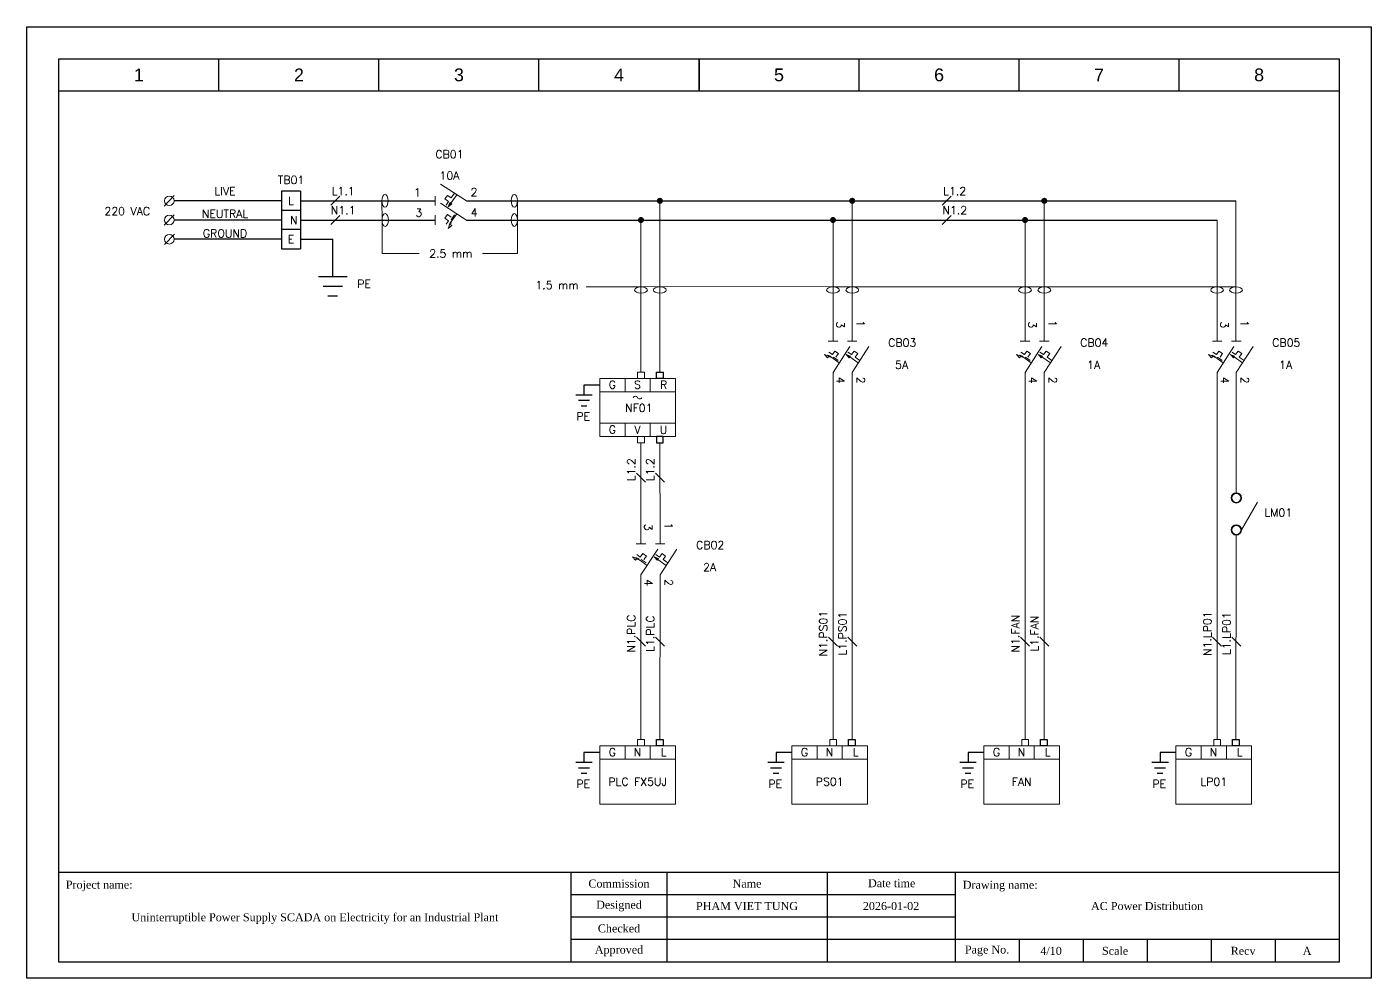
# Model space of a CAD drawing. Header units: millimetres. Extents: x 0 to 3300, y 0 to 297.
# Drawn here: x 0 to 420, y 0 to 297 of the extents above; entities that cross this region are included whole.
import ezdxf
from ezdxf.enums import TextEntityAlignment as Align

# ---------------------------------------------------------------- set-up
doc = ezdxf.new("R2010")
doc.units = ezdxf.units.MM
for name, color, linetype, lineweight in [('FORM', 255, 'Continuous', 9), ('LIVE WIRE', 22, 'Continuous', 5), ('NEUTRAL WIRE', 5, 'Continuous', 5), ('TEXT', 7, 'Continuous', 9), ('WIRING', 7, 'Continuous', 0)]:
    doc.layers.add(name, color=color, linetype=linetype, lineweight=lineweight)
doc.layers.add('Frame_text', color=3, linetype='Continuous')
doc.layers.add('GROUND WIRE', color=80, linetype='Continuous')
doc.styles.add('F2.5 Romans', font='romans.shx', dxfattribs={"height": 2.5})
doc.styles.add('F4.0', font='arial.ttf', dxfattribs={"height": 4})
doc.styles.get("Standard").update_dxf_attribs({"font": 'times.ttf', "height": 2.5})

# ---------------------------------------------------------------- blocks, each defined once
blk = doc.blocks.new('A3_BLOCK')
for p, q in [((10, 5), (10, 287)), ((10, 287), (410, 287)), ((60, 277), (60, 287)), ((110, 277), (110, 287)), ((160, 277), (160, 287)), ((210, 277), (210, 287)), ((210, 287), (210, 277)), ((260, 277), (260, 287)), ((310, 277), (310, 287)), ((360, 277), (360, 287)), ((410, 287), (410, 5)), ((10, 277), (410, 277)), ((410, 33), (10, 33)), ((170, 33), (170, 5)), ((200, 33), (200, 5)), ((250, 33), (250, 5)), ((290, 33), (290, 5)), ((290, 26), (170, 26)), ((290, 19), (170, 19)), ((410, 12), (170, 12)), ((310, 12), (310, 5)), ((330, 12), (330, 5)), ((350, 12), (350, 5)), ((370, 12), (370, 5)), ((390, 12), (390, 5)), ((410, 5), (10, 5))]:
    blk.add_line(p, q)
at = {"layer": 'Frame_text'}
blk.add_lwpolyline([(0, 0), (0, 297), (420, 297), (420, 0), (0, 0)], close=True, dxfattribs=at)
at = {"char_height": 4, "attachment_point": 5, "style": 'F4.0'}
for s, insert in [('1', (35, 282)), ('2', (85, 282)), ('3', (135, 282)), ('4', (185, 282)), ('5', (235, 282)), ('6', (285, 282)), ('7', (335, 282)), ('8', (385, 282))]:
    blk.add_mtext_dynamic_manual_height_columns(s, width=19.9819, gutter_width=25, heights=[0], dxfattribs=dict(at, insert=insert))
at = {"char_height": 2.5}
for s, width, insert, attachment_point in [('Project name:', 20.4464, (12.16, 30.44), 1), ('Commission', 24.3938, (185, 29.5), 5), ('Name', 19.9366, (225, 29.5), 5), ('\\pi2.82608;Date time', 19.9366, (259.98, 30.89), 1), ('Drawing name:', 24.4615, (292.42, 30.38), 1), ('Designed', 24.3938, (185, 22.5), 5), ('Checked', 25.3958, (185, 15.5), 5), ('Approved', 29.851, (185, 8.5), 5), ('Page No.', 19.9366, (300, 8.5), 5), ('Scale', 19.9366, (340, 8.5), 5), ('Recv', 19.9366, (380, 8.5), 5)]:
    blk.add_mtext_dynamic_manual_height_columns(s, width=width, gutter_width=25, heights=[0], dxfattribs=dict(at, insert=insert, attachment_point=attachment_point))
at = {"layer": 'Frame_text'}
for tag, p in [('DESIGNED', (225, 22.5)), ('DESIGNED_DATE', (270, 22.5)), ('DRAWING_NAME', (350, 22.5)), ('PROJECT_NAME', (90, 19)), ('CHECKED', (225, 15.5)), ('CHECKED_DATE', (270, 15.5)), ('APPROVED', (225, 8.5)), ('APPROVED_DATE', (270, 8.5)), ('PAGE', (320, 8.5)), ('SCALE', (360, 8.5)), ('RECV', (400, 8.5))]:
    blk.add_attdef(tag, text='', height=2.5, dxfattribs=at).set_placement(p, align=Align.MIDDLE_CENTER)
blk = doc.blocks.new('CB_BLOCK')
at = {"layer": 'FORM'}
for points in [[(148.41, 240.53), (148.92, 241.85), (149.49, 241.46)], [(148.41, 234.52), (148.92, 235.85), (149.49, 235.45)]]:
    blk.add_hatch(color=0, dxfattribs=at).paths.add_polyline_path(points, flags=0)
at = {"layer": 'FORM', "color": 0}
for p, q in [((147.35, 242.95, 0), (148.14, 244.07, 0)), ((148.14, 244.07, 0), (149.27, 243.28, 0)), ((151.05, 244.28, 0), (149.2, 241.65, 0)), ((150.32, 244.78, 0), (149.27, 243.28, 0)), ((148.48, 242.16, 0), (147.35, 242.95, 0)), ((147.69, 241.03, 0), (148.48, 242.16, 0)), ((147.35, 236.95, 0), (148.14, 238.07, 0)), ((148.48, 236.15, 0), (147.35, 236.95, 0)), ((147.69, 235.03, 0), (148.48, 236.15, 0)), ((148.14, 238.07, 0), (149.27, 237.28, 0)), ((151.05, 238.28, 0), (149.2, 235.65, 0)), ((150.32, 237.97, 0), (149.27, 236.47, 0))]:
    blk.add_line(p, q, dxfattribs=at)
at = {"layer": 'FORM', "color": 0, "elevation": 0}
for points in [[(148.4, 240.52), (148.91, 241.85), (149.48, 241.45), (148.4, 240.52)], [(148.4, 233.71), (148.91, 235.04), (149.48, 234.64), (148.4, 233.71)]]:
    blk.add_lwpolyline(points, close=True, dxfattribs=at)
at = {"layer": 'WIRING', "color": 0}
for p, q in [((144.31, 243.85, 0), (144.31, 240.88, 0)), ((154.06, 242.37, 0), (145.98, 247.6, 0)), ((154.06, 236.37, 0), (145.98, 241.6, 0)), ((144.31, 237.85, 0), (144.31, 234.88, 0))]:
    blk.add_line(p, q, dxfattribs=at)
at = {"color": 7, "style": 'F2.5 Romans'}
for s, p in [('1', (139.79, 243.73, 0)), ('3', (140.24, 237.41, 0))]:
    blk.add_text(s, height=2.5, dxfattribs=at).set_placement(p, align=Align.RIGHT)
for s, p in [('2', (155.36, 243.8, 0)), ('4', (155.38, 237.51, 0))]:
    blk.add_text(s, height=2.5, dxfattribs=at).set_placement(p)
at = {"style": 'F2.5 Romans'}
for tag, p in [('CB_NAME', (148.76, 256.91)), ('CB_SPEC', (148.75, 250.24))]:
    blk.add_attdef(tag, text='', height=2.5, dxfattribs=at).set_placement(p, align=Align.MIDDLE_CENTER)
blk = doc.blocks.new('CB2_BLOCK')
at = {"layer": 'FORM'}
for points in [[(183.97, 144.24), (185.29, 143.73), (184.9, 143.17)], [(189.97, 144.24), (191.3, 143.73), (190.9, 143.17)]]:
    blk.add_hatch(color=0, dxfattribs=at).paths.add_polyline_path(points, flags=0)
at = {"layer": 'FORM', "color": 0}
for p, q in [((184.47, 144.97, 0), (185.6, 144.18, 0)), ((187.72, 141.6, 0), (185.1, 143.45, 0)), ((185.6, 144.18, 0), (186.39, 145.3, 0)), ((187.42, 142.33, 0), (185.92, 143.38, 0)), ((186.39, 145.3, 0), (187.52, 144.51, 0)), ((187.52, 144.51, 0), (186.73, 143.38, 0)), ((190.48, 144.97, 0), (191.6, 144.18, 0)), ((193.72, 141.6, 0), (191.1, 143.45, 0)), ((191.6, 144.18, 0), (192.39, 145.3, 0)), ((192.39, 145.3, 0), (193.52, 144.51, 0)), ((193.52, 144.51, 0), (192.73, 143.38, 0)), ((194.23, 142.33, 0), (192.73, 143.38, 0))]:
    blk.add_line(p, q, dxfattribs=at)
at = {"layer": 'FORM', "color": 0, "elevation": 0}
for points in [[(183.16, 144.25), (184.48, 143.74), (184.08, 143.18), (183.16, 144.25)], [(189.97, 144.25), (191.29, 143.74), (190.9, 143.18), (189.97, 144.25)]]:
    blk.add_lwpolyline(points, close=True, dxfattribs=at)
at = {"layer": 'WIRING', "color": 0}
for p, q in [((187.3, 148.34), (184.33, 148.34)), ((193.3, 148.34), (190.33, 148.34)), ((185.81, 138.59), (191.05, 146.67, 0)), ((191.81, 138.59), (197.05, 146.67, 0))]:
    blk.add_line(p, q, dxfattribs=at)
at = {"color": 7, "style": 'F2.5 Romans'}
for s, p in [('3', (186.85, 152.41, 0)), ('1', (193.18, 152.86, 0))]:
    blk.add_text(s, height=2.5, rotation=270, dxfattribs=at).set_placement(p, align=Align.RIGHT)
for s, p in [('4', (186.95, 137.27, 0)), ('2', (193.24, 137.29, 0))]:
    blk.add_text(s, height=2.5, rotation=270, dxfattribs=at).set_placement(p)
at = {"style": 'F2.5 Romans'}
for tag, p in [('CB_NAME', (207.44, 147.92, 0)), ('CB_SPEC', (207.26, 141, 0))]:
    blk.add_attdef(tag, text='', height=2.5, dxfattribs=at).set_placement(p, align=Align.MIDDLE_CENTER)
blk = doc.blocks.new('LNE_BLOCK')
for p, q in [((79.48, 248.63), (73.48, 248.63)), ((73.48, 248.63), (73.48, 242.63)), ((79.48, 248.63), (79.48, 242.63)), ((79.48, 242.63), (73.48, 242.63)), ((73.48, 242.63), (73.48, 236.63)), ((79.48, 242.63), (79.48, 236.63)), ((79.48, 236.63), (73.48, 236.63)), ((73.48, 236.63), (73.48, 230.63)), ((79.48, 236.63), (79.48, 230.63)), ((73.48, 230.63), (79.48, 230.63))]:
    blk.add_line(p, q)
at = {"lineweight": 5, "char_height": 2.5, "attachment_point": 5, "style": 'F2.5 Romans'}
for s, insert in [('L', (76.48, 245.63)), ('^IN', (76.48, 239.63)), ('E', (76.48, 233.63))]:
    blk.add_mtext_dynamic_manual_height_columns(s, width=3.8885, gutter_width=12.5, heights=[0], dxfattribs=dict(at, insert=insert))

msp = doc.modelspace()

# ---------------------------------------------------------------- hatches: boundary and pattern name
at = {"layer": 'WIRING'}
h = msp.add_hatch(color=7, dxfattribs=at)
edge = h.paths.add_edge_path()
edge.add_arc((197.77, 242.7), 0.95, 0, 360)
h = msp.add_hatch(color=7, dxfattribs=at)
edge = h.paths.add_edge_path()
edge.add_arc((257.88, 242.7), 0.95, 0, 360)
h = msp.add_hatch(color=7, dxfattribs=at)
edge = h.paths.add_edge_path()
edge.add_arc((317.88, 242.7), 0.95, 0, 360)
h = msp.add_hatch(color=7, dxfattribs=at)
edge = h.paths.add_edge_path()
edge.add_arc((191.87, 236.7), 0.95, 0, 360)
h = msp.add_hatch(color=7, dxfattribs=at)
edge = h.paths.add_edge_path()
edge.add_arc((251.87, 236.7), 0.95, 0, 360)
h = msp.add_hatch(color=7, dxfattribs=at)
edge = h.paths.add_edge_path()
edge.add_arc((311.87, 236.7), 0.95, 0, 360)

# ---------------------------------------------------------------- linework, layer by layer
for p, q in [((85.54, 230.7), (95.58, 230.7)), ((95.58, 219.03), (95.58, 230.7)), ((91.08, 219.03), (100.08, 219.03)), ((92.58, 216.03), (98.58, 216.03)), ((94.08, 213.03), (97.08, 213.03))]:
    msp.add_line(p, q)
at = {"color": 0, "linetype": 'Continuous'}
for p, q in [((179.02, 185.16), (174.06, 185.16)), ((174.06, 185.16), (174.06, 182.15)), ((179.02, 70.4), (174.06, 70.4)), ((174.06, 70.4), (174.06, 67.39)), ((239.02, 70.4), (234.06, 70.4)), ((234.06, 70.4), (234.06, 67.39)), ((299.02, 70.4), (294.06, 70.4)), ((294.06, 70.4), (294.06, 67.39)), ((359.02, 70.4), (354.06, 70.4)), ((354.06, 70.4), (354.06, 67.39))]:
    msp.add_line(p, q, dxfattribs=at)
at = {"color": 0, "linetype": 'Continuous', "ltscale": 5}
for p, q in [((171.47, 182.15), (176.65, 182.15)), ((172.33, 180.42), (175.79, 180.42)), ((173.2, 178.7), (174.92, 178.7)), ((171.47, 67.39), (176.65, 67.39)), ((231.47, 67.39), (236.65, 67.39)), ((291.47, 67.39), (296.65, 67.39)), ((351.47, 67.39), (356.65, 67.39)), ((172.33, 65.67), (175.79, 65.67)), ((173.2, 63.94), (174.92, 63.94)), ((232.33, 65.67), (235.79, 65.67)), ((233.2, 63.94), (234.92, 63.94)), ((292.33, 65.67), (295.79, 65.67)), ((293.2, 63.94), (294.92, 63.94)), ((352.33, 65.67), (355.79, 65.67)), ((353.2, 63.94), (354.92, 63.94))]:
    msp.add_line(p, q, dxfattribs=at)
at = {"color": 1, "linetype": 'Continuous'}
for points in [[(198.81, 189.21), (198.81, 187.24), (196.73, 187.24), (196.73, 189.21)], [(198.81, 167.1), (198.81, 169.07), (196.73, 169.07), (196.73, 167.1)], [(198.81, 74.45), (198.81, 72.48), (196.73, 72.48), (196.73, 74.45)], [(258.81, 74.45), (258.81, 72.48), (256.73, 72.48), (256.73, 74.45)], [(318.81, 74.45), (318.81, 72.48), (316.73, 72.48), (316.73, 74.45)], [(378.81, 74.45), (378.81, 72.48), (376.73, 72.48), (376.73, 74.45)]]:
    msp.add_lwpolyline(points, close=True, dxfattribs=at)
at = {"layer": 'FORM', "color": 0}
for centre, start, end in [((190.13, 180.94), 20, 160), ((191.49, 181.56), 200, 340)]:
    msp.add_arc(centre, 0.742, start, end, dxfattribs=at)
at = {"layer": 'GROUND WIRE', "lineweight": 30}
msp.add_line((79.54, 230.7), (46.01, 230.7), dxfattribs=at)
at = {"layer": 'LIVE WIRE', "lineweight": 30}
for p, q in [((79.54, 242.7), (45.98, 242.7)), ((85.54, 242.7), (127.59, 242.7)), ((137.34, 242.7), (377.77, 242.7))]:
    msp.add_line(p, q, dxfattribs=at)
at = {"layer": 'LIVE WIRE'}
for p, q in [((197.77, 189.21), (197.77, 242.7)), ((257.42, 242.7), (313.37, 242.7)), ((257.88, 198.83), (257.88, 242.7)), ((317.88, 198.83), (317.88, 242.7)), ((377.77, 198.83), (377.77, 242.7)), ((257.88, 189.08), (257.88, 74.45)), ((317.88, 189.08), (317.88, 74.45)), ((377.88, 189.08), (377.88, 151.53)), ((197.77, 167.1), (197.88, 135.62)), ((377.87, 138.33), (377.77, 74.45)), ((197.88, 125.87), (197.77, 74.45))]:
    msp.add_line(p, q, dxfattribs=at)
at = {"layer": 'NEUTRAL WIRE', "lineweight": 30}
for p, q in [((79.54, 236.7), (45.98, 236.7)), ((85.54, 236.7), (127.59, 236.7)), ((137.34, 236.7), (371.87, 236.7))]:
    msp.add_line(p, q, dxfattribs=at)
at = {"layer": 'NEUTRAL WIRE'}
for p, q in [((191.87, 189.21), (191.87, 236.7)), ((251.87, 198.83), (251.87, 236.7)), ((311.87, 198.83), (311.87, 236.7)), ((371.87, 198.83), (371.87, 236.7)), ((251.87, 74.45), (251.87, 189.08)), ((311.87, 189.08), (311.87, 74.45)), ((371.87, 74.45), (371.87, 189.08)), ((191.87, 167.1), (191.87, 135.62)), ((191.87, 125.87), (191.87, 74.45))]:
    msp.add_line(p, q, dxfattribs=at)
at = {"layer": 'WIRING'}
for p, q in [((42.92, 241.07), (46.04, 244.32)), ((94.92, 241.29), (97.75, 244.12)), ((285.97, 241.29), (288.8, 244.12)), ((42.92, 235.07), (46.04, 238.32)), ((94.92, 235.29), (97.75, 238.12)), ((285.99, 235.29), (288.82, 238.11)), ((42.96, 229.07), (46.07, 232.32)), ((193.29, 154.84), (190.46, 157.67)), ((199.19, 154.84), (196.36, 157.67)), ((379.48, 139.93), (384.48, 148.59)), ((193.29, 103.64), (190.46, 106.47)), ((199.24, 103.64), (196.41, 106.47)), ((253.29, 103.64), (250.46, 106.47)), ((259.29, 103.64), (256.46, 106.47)), ((313.29, 103.64), (310.46, 106.47)), ((319.29, 103.64), (316.46, 106.47)), ((373.29, 103.64), (370.46, 106.47)), ((379.29, 103.64), (376.46, 106.47))]:
    msp.add_line(p, q, dxfattribs=at)
at = {"layer": 'WIRING', "color": 2}
for p, q in [((110.89, 242.7), (110.96, 236.7)), ((153.29, 242.7), (153.29, 236.7)), ((110.96, 236.7), (110.96, 226.22)), ((153.29, 236.7), (153.29, 226.22)), ((110.96, 226.22), (122.59, 226.22)), ((142.34, 226.22), (153.29, 226.22)), ((174.77, 215.84), (191.87, 215.84)), ((191.87, 215.84), (197.77, 215.96)), ((197.77, 215.96), (251.87, 215.84)), ((251.87, 215.84), (257.88, 215.84)), ((257.88, 215.84), (311.87, 215.84)), ((311.87, 215.84), (317.88, 215.84)), ((317.88, 215.84), (371.87, 215.84)), ((371.87, 215.84), (377.8, 215.84))]:
    msp.add_line(p, q, dxfattribs=at)
at = {"layer": 'WIRING', "color": 0}
for points in [[(192.92, 189.21), (192.92, 187.24), (190.83, 187.24), (190.83, 189.21)], [(192.92, 167.1), (192.92, 169.07), (190.83, 169.07), (190.83, 167.1)], [(192.92, 74.45), (192.92, 72.48), (190.83, 72.48), (190.83, 74.45)], [(252.92, 74.45), (252.92, 72.48), (250.83, 72.48), (250.83, 74.45)], [(312.92, 74.45), (312.92, 72.48), (310.83, 72.48), (310.83, 74.45)], [(372.92, 74.45), (372.92, 72.48), (370.83, 72.48), (370.83, 74.45)]]:
    msp.add_lwpolyline(points, close=True, dxfattribs=at)
at = {"layer": 'WIRING', "color": 3, "linetype": 'Continuous'}
for points in [[(202.65, 187.24), (202.65, 169.07), (179.02, 169.07), (179.02, 187.24)], [(179.02, 187.24), (186.9, 187.24), (186.9, 183.08), (179.02, 183.08)], [(186.9, 187.24), (194.77, 187.24), (194.77, 183.08), (186.9, 183.08)], [(194.77, 187.24), (202.65, 187.24), (202.65, 183.08), (194.77, 183.08)], [(179.02, 169.07), (186.9, 169.07), (186.9, 173.23), (179.02, 173.23)], [(186.9, 169.07), (194.77, 169.07), (194.77, 173.23), (186.9, 173.23)], [(194.77, 169.07), (202.65, 169.07), (202.65, 173.23), (194.77, 173.23)], [(202.65, 72.48), (202.65, 54.31), (179.02, 54.31), (179.02, 72.48)], [(179.02, 72.48), (186.9, 72.48), (186.9, 68.32), (179.02, 68.32)], [(186.9, 72.48), (194.77, 72.48), (194.77, 68.32), (186.9, 68.32)], [(194.77, 72.48), (202.65, 72.48), (202.65, 68.32), (194.77, 68.32)], [(262.65, 72.48), (262.65, 54.31), (239.02, 54.31), (239.02, 72.48)], [(239.02, 72.48), (246.9, 72.48), (246.9, 68.32), (239.02, 68.32)], [(246.9, 72.48), (254.77, 72.48), (254.77, 68.32), (246.9, 68.32)], [(254.77, 72.48), (262.65, 72.48), (262.65, 68.32), (254.77, 68.32)], [(322.65, 72.48), (322.65, 54.31), (299.02, 54.31), (299.02, 72.48)], [(299.02, 72.48), (306.9, 72.48), (306.9, 68.32), (299.02, 68.32)], [(306.9, 72.48), (314.77, 72.48), (314.77, 68.32), (306.9, 68.32)], [(314.77, 72.48), (322.65, 72.48), (322.65, 68.32), (314.77, 68.32)], [(382.65, 72.48), (382.65, 54.31), (359.02, 54.31), (359.02, 72.48)], [(359.02, 72.48), (366.9, 72.48), (366.9, 68.32), (359.02, 68.32)], [(366.9, 72.48), (374.77, 72.48), (374.77, 68.32), (366.9, 68.32)], [(374.77, 72.48), (382.65, 72.48), (382.65, 68.32), (374.77, 68.32)]]:
    msp.add_lwpolyline(points, close=True, dxfattribs=at)
at = {"layer": 'WIRING'}
for centre, radius in [((44.48, 242.7), 1.5), ((44.48, 236.7), 1.5), ((44.51, 230.7), 1.5), ((377.88, 149.93), 1.6), ((377.88, 149.93), 1.4), ((377.88, 139.93), 1.6), ((377.88, 139.93), 1.4)]:
    msp.add_circle(centre, radius, dxfattribs=at)
at = {"layer": 'WIRING', "color": 2}
for centre, major_axis in [((111.89, 242.7), (0, -2)), ((152.29, 242.7), (0, -2)), ((111.96, 236.7), (0, -2)), ((152.29, 236.7), (0, -2)), ((191.87, 214.84), (-2, 0)), ((197.77, 214.84), (-2, 0)), ((251.87, 214.84), (-2, 0)), ((257.88, 214.84), (-2, 0)), ((311.87, 214.84), (-2, 0)), ((317.88, 214.84), (-2, 0)), ((371.87, 214.84), (-2, 0)), ((377.8, 214.84), (-2, 0))]:
    msp.add_ellipse(centre, major_axis=major_axis, ratio=0.5, dxfattribs=at)

# ---------------------------------------------------------------- block references
ref = msp.add_blockref('A3_BLOCK', (0, 0))
ref.add_attrib('RECV', 'A', dxfattribs={"layer": 'Frame_text', "height": 2.5}).set_placement((400, 8.5), align=Align.MIDDLE_CENTER)
ref.add_attrib('PAGE', '4/10', dxfattribs={"layer": 'Frame_text', "height": 2.5}).set_placement((320, 8.5), align=Align.MIDDLE_CENTER)
ref.add_attrib('DRAWING_NAME', 'AC Power Distribution', dxfattribs={"layer": 'Frame_text', "height": 2.5}).set_placement((350, 22.5), align=Align.MIDDLE_CENTER)
ref.add_attrib('DESIGNED_DATE', '2026-01-02', dxfattribs={"layer": 'Frame_text', "height": 2.5}).set_placement((270, 22.5), align=Align.MIDDLE_CENTER)
ref.add_attrib('DESIGNED', 'PHAM VIET TUNG', dxfattribs={"layer": 'Frame_text', "height": 2.5}).set_placement((225, 22.5), align=Align.MIDDLE_CENTER)
ref.add_attrib('PROJECT_NAME', 'Uninterruptible Power Supply SCADA on Electricity for an Industrial Plant', dxfattribs={"layer": 'Frame_text', "height": 2.5}).set_placement((90, 19), align=Align.MIDDLE_CENTER)
for name, p, values in [('CB_BLOCK', (-16.72, 0.33, 0), {'CB_NAME': 'CB01', 'CB_SPEC': '10A'}), ('CB2_BLOCK', (66.06, 50.49), {'CB_SPEC': '5A', 'CB_NAME': 'CB03'}), ('CB2_BLOCK', (126.06, 50.49), {'CB_SPEC': '1A', 'CB_NAME': 'CB04'}), ('CB2_BLOCK', (186.06, 50.49), {'CB_SPEC': '1A', 'CB_NAME': 'CB05'}), ('CB2_BLOCK', (6.06, -12.72), {'CB_SPEC': '2A', 'CB_NAME': 'CB02'})]:
    msp.add_blockref(name, p).add_auto_attribs(values)
msp.add_blockref('LNE_BLOCK', (6.06, -2.93))

# ---------------------------------------------------------------- texts
at = {"color": 2, "style": 'F2.5 Romans'}
for s, p in [('G', (182.95, 185.29)), ('S', (190.78, 185.29)), ('R', (198.93, 185.29)), ('NF01', (191.2, 178.02)), ('G', (182.95, 171.28)), ('V', (190.78, 171.18)), ('U', (198.93, 171.18)), ('G', (182.95, 70.54)), ('N', (190.78, 70.54)), ('L', (198.93, 70.54)), ('G', (242.95, 70.54)), ('N', (250.78, 70.54)), ('L', (258.93, 70.54)), ('G', (302.95, 70.54)), ('N', (310.78, 70.54)), ('L', (318.93, 70.54)), ('G', (362.95, 70.54)), ('N', (370.78, 70.54)), ('L', (378.93, 70.54)), ('PLC FX5UJ', (190.83, 61.32)), ('PS01', (250.83, 61.32)), ('FAN', (310.83, 61.32)), ('LP01', (370.83, 61.32))]:
    msp.add_text(s, height=2.5, dxfattribs=at).set_placement(p, align=Align.MIDDLE_CENTER)
at = {"color": 7, "style": 'F2.5 Romans'}
for p in [(175.95, 59.38), (235.95, 59.38), (295.95, 59.38), (355.95, 59.38)]:
    msp.add_text('PE', height=2.5, dxfattribs=at).set_placement(p, align=Align.RIGHT)
at = {"char_height": 2.5, "attachment_point": 5, "style": 'F2.5 Romans'}
for s, insert in [('TB01', (82.54, 249.23)), ('LIVE', (61.91, 245.74)), ('L1.1', (98.82, 245.74)), ('L1.2', (289.88, 245.74)), ('NEUTRAL', (61.91, 238.64)), ('N1.1', (98.82, 239.74)), ('N1.2', (289.9, 239.74)), ('GROUND', (61.91, 232.53)), ('PE', (105.35, 216.74)), ('LM01', (391.01, 145.33))]:
    msp.add_mtext_dynamic_manual_height_columns(s, width=10.534, gutter_width=12.5, heights=[0], dxfattribs=dict(at, insert=insert))
at = {"char_height": 2.5, "attachment_point": 5, "rotation": 90, "style": 'F2.5 Romans'}
for s, insert in [('L1.2', (188.84, 158.75)), ('L1.2', (194.74, 158.75)), ('N1.PS01', (248.84, 107.55)), ('L1.PS01', (254.84, 107.55)), ('N1.LP01', (368.84, 107.55)), ('N1.PLC', (188.84, 107.55)), ('L1.PLC', (194.79, 107.55)), ('N1.FAN', (308.84, 107.55)), ('L1.FAN', (314.84, 107.55)), ('L1.LP01', (374.84, 107.55))]:
    msp.add_mtext_dynamic_manual_height_columns(s, width=10.534, gutter_width=12.5, heights=[0], dxfattribs=dict(at, insert=insert))
at = {"layer": 'TEXT', "color": 7, "style": 'F2.5 Romans'}
msp.add_text('PE', height=2.5, dxfattribs=at).set_placement((175.95, 174.13), align=Align.RIGHT)
at = {"layer": 'WIRING', "insert": (31.36, 239.46), "char_height": 2.5, "attachment_point": 5, "style": 'F2.5 Romans'}
msp.add_mtext_dynamic_manual_height_columns('220 VAC', width=16.5195, gutter_width=12.5, heights=[0], dxfattribs=at)
at = {"layer": 'WIRING', "color": 2, "char_height": 2.5, "attachment_point": 5, "style": 'F2.5 Romans'}
for s, insert in [('2.5 mm', (132.46, 226.22)), ('1.5 mm', (165.64, 216.39))]:
    msp.add_mtext_dynamic_manual_height_columns(s, width=16.5195, gutter_width=12.5, heights=[0], dxfattribs=dict(at, insert=insert))

doc.saveas('drawing.dxf')
